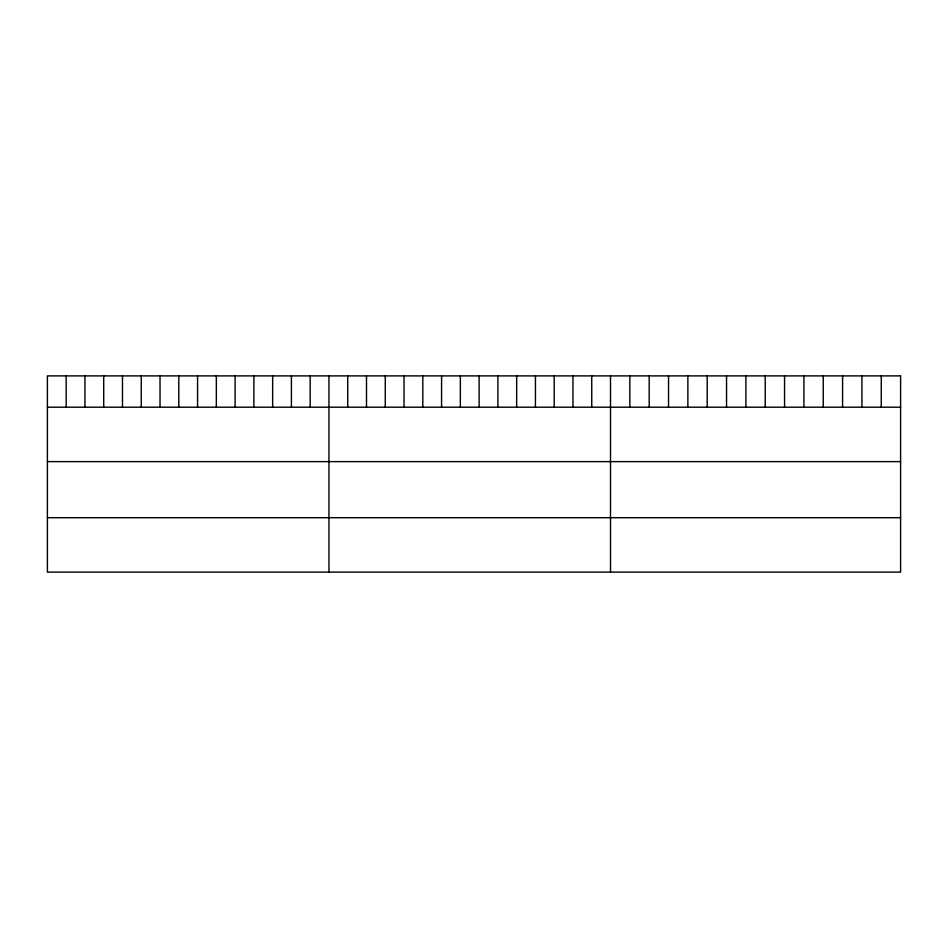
<?xml version="1.0" encoding="UTF-8"?>
<svg xmlns="http://www.w3.org/2000/svg" width="948" height="948" viewBox="0 0 948 948"><rect width="100%" height="100%" fill="white"/><g stroke="black" fill="none" stroke-linecap="round" stroke-linejoin="round"><path stroke-width="1.42" d="M47.4 407.202L900.6 407.202M47.4 461.617L900.6 461.617M47.4 517.691L900.6 517.691M881.261 375.894L881.261 407.202M861.922 375.894L861.922 407.202M842.582 375.894L842.582 407.202M823.243 375.894L823.243 407.202M803.904 375.894L803.904 407.202M784.565 375.894L784.565 407.202M765.226 375.894L765.226 407.202M745.886 375.894L745.886 407.202M726.547 375.894L726.547 407.202M707.208 375.894L707.208 407.202M687.869 375.894L687.869 407.202M668.53 375.894L668.53 407.202M649.19 375.894L649.19 407.202M629.851 375.894L629.851 407.202M610.512 375.894L610.512 572.106M591.742 375.894L591.742 407.202M572.971 375.894L572.971 407.202M554.201 375.894L554.201 407.202M535.43 375.894L535.43 407.202M516.66 375.894L516.66 407.202M497.89 375.894L497.89 407.202M479.119 375.894L479.119 407.202M460.349 375.894L460.349 407.202M441.578 375.894L441.578 407.202M422.808 375.894L422.808 407.202M404.038 375.894L404.038 407.202M385.267 375.894L385.267 407.202M366.497 375.894L366.497 407.202M347.726 375.894L347.726 407.202M328.956 375.894L328.956 572.106M310.186 375.894L310.186 407.202M291.415 375.894L291.415 407.202M272.645 375.894L272.645 407.202M253.874 375.894L253.874 407.202M235.104 375.894L235.104 407.202M216.334 375.894L216.334 407.202M197.563 375.894L197.563 407.202M178.793 375.894L178.793 407.202M160.022 375.894L160.022 407.202M141.252 375.894L141.252 407.202M122.482 375.894L122.482 407.202M103.711 375.894L103.711 407.202M84.941 375.894L84.941 407.202M66.17 375.894L66.17 407.202M900.6 375.894L47.4 375.894L47.4 572.106L900.6 572.106L900.6 375.894"/></g></svg>
